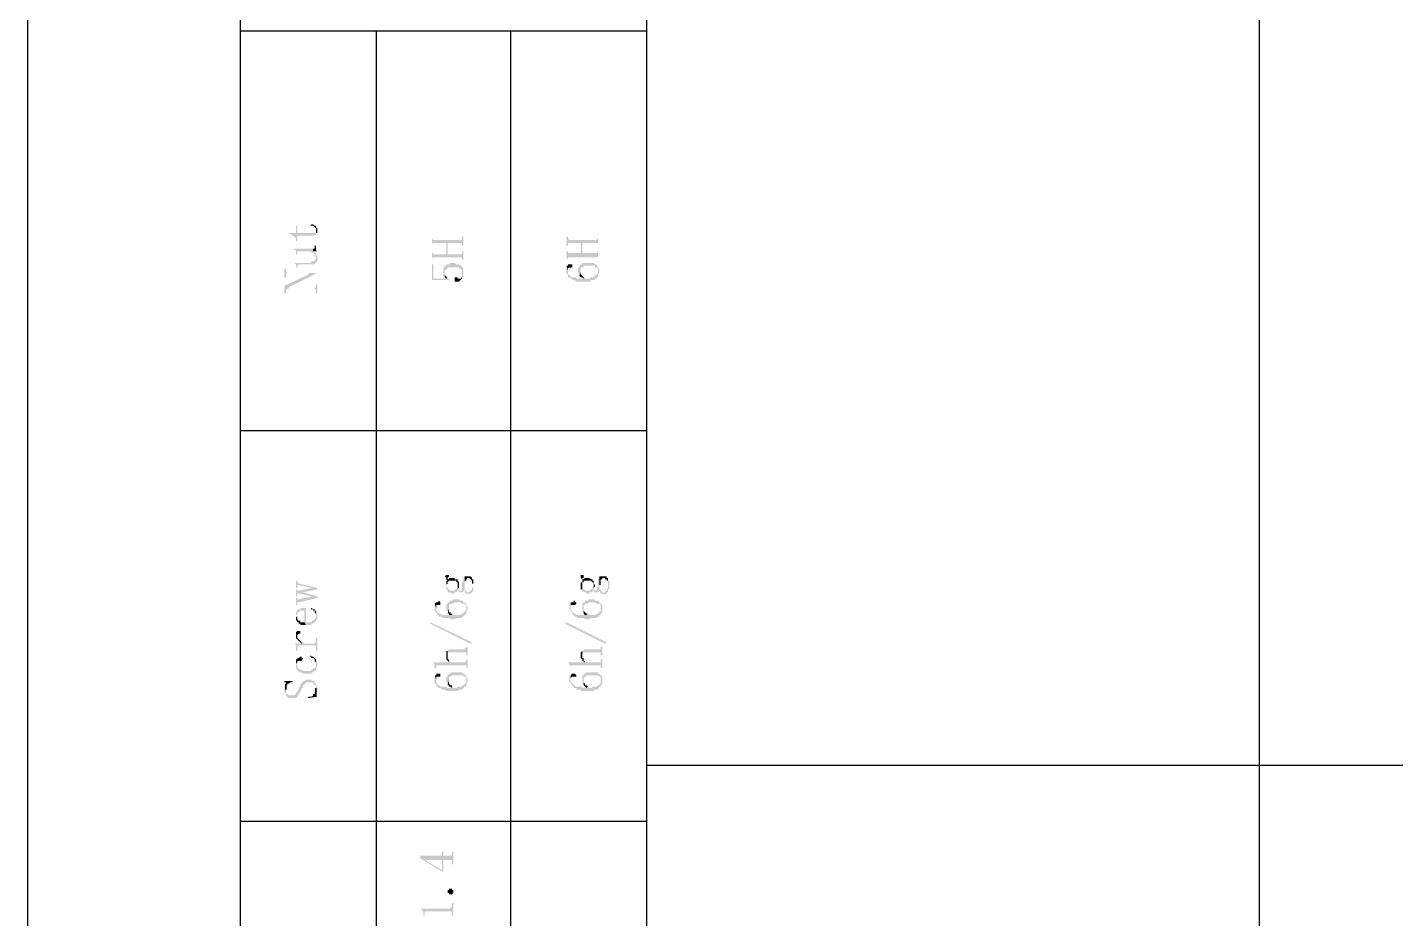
# Model space of a CAD drawing. Header units: inches. Extents: x 3613 to 8393, y -2205 to -794.
# Drawn here: x 7484.47 to 7527.61, y -1028.36 to -1000.27 of the extents above; entities that cross this region are included whole.
import ezdxf

# ---------------------------------------------------------------- set-up
doc = ezdxf.new("R2010")
doc.units = ezdxf.units.IN
doc.header["$MEASUREMENT"] = 0

msp = doc.modelspace()

# ---------------------------------------------------------------- hatches: boundary and pattern name
at = {"transparency": 33554559}
for points in [[(7492.71, -1006.742), (7492.71, -1006.787), (7492.8, -1006.787), (7492.8, -1006.832), (7492.845, -1006.832), (7492.89, -1006.877), (7492.89, -1006.877), (7492.935, -1006.922), (7492.935, -1007.012), (7492.981, -1007.012), (7492.981, -1006.832), (7493.522, -1006.832), (7493.567, -1006.787), (7493.567, -1006.651), (7493.567, -1006.696), (7493.567, -1006.696), (7493.522, -1006.742), (7492.981, -1006.742), (7492.981, -1006.516), (7492.935, -1006.516), (7492.935, -1006.742)], [(7493.387, -1006.516), (7493.477, -1006.516), (7493.522, -1006.561), (7493.522, -1006.561), (7493.567, -1006.606), (7493.567, -1006.787), (7493.567, -1006.742), (7493.612, -1006.742), (7493.612, -1006.651), (7493.612, -1006.606), (7493.567, -1006.561), (7493.567, -1006.516), (7493.522, -1006.516), (7493.477, -1006.471), (7493.432, -1006.471)], [(7492.89, -1007.238), (7492.89, -1007.283), (7492.935, -1007.283), (7492.935, -1007.328), (7492.935, -1007.419), (7492.981, -1007.419), (7492.981, -1007.373), (7492.981, -1007.328), (7493.432, -1007.328), (7493.432, -1007.373), (7493.477, -1007.373), (7493.522, -1007.419), (7493.522, -1007.464), (7493.522, -1007.464), (7493.567, -1007.509), (7493.567, -1007.554), (7493.567, -1007.373), (7493.522, -1007.373), (7493.477, -1007.328), (7493.477, -1007.238)], [(7493.477, -1007.238), (7493.477, -1007.328), (7493.612, -1007.328), (7493.567, -1007.283), (7493.567, -1007.238), (7493.567, -1007.148), (7493.522, -1007.148), (7493.522, -1007.193), (7493.522, -1007.238), (7493.522, -1007.238)], [(7497.223, -1006.877), (7497.223, -1007.148), (7497.223, -1007.103), (7497.223, -1007.103), (7497.268, -1007.058), (7497.674, -1007.058), (7497.674, -1007.419), (7497.719, -1007.058), (7498.171, -1007.058), (7498.171, -1007.103), (7498.171, -1007.148), (7498.216, -1007.148), (7498.216, -1006.877), (7498.171, -1006.877), (7498.171, -1006.922), (7498.171, -1006.967), (7497.268, -1006.967), (7497.223, -1006.922)], [(7497.223, -1007.328), (7497.223, -1007.599), (7497.223, -1007.554), (7497.223, -1007.554), (7497.268, -1007.509), (7498.171, -1007.509), (7498.171, -1007.599), (7498.216, -1007.599), (7498.216, -1007.328), (7498.171, -1007.328), (7498.171, -1007.373), (7498.171, -1007.419), (7497.719, -1007.419), (7497.719, -1007.058), (7497.674, -1007.419), (7497.268, -1007.419), (7497.268, -1007.373), (7497.223, -1007.373), (7497.223, -1007.328)], [(7501.465, -1006.877), (7501.465, -1007.148), (7501.511, -1007.148), (7501.511, -1007.058), (7501.917, -1007.058), (7501.917, -1007.373), (7501.962, -1007.058), (7502.458, -1007.058), (7502.458, -1007.148), (7502.458, -1006.877), (7502.458, -1006.922), (7502.413, -1006.922), (7502.413, -1006.967), (7501.556, -1006.967), (7501.511, -1006.922), (7501.511, -1006.877), (7501.511, -1006.877)], [(7501.465, -1007.328), (7501.465, -1007.554), (7501.511, -1007.554), (7501.511, -1007.509), (7502.458, -1007.509), (7502.458, -1007.554), (7502.458, -1007.328), (7502.458, -1007.328), (7502.413, -1007.373), (7501.962, -1007.373), (7501.962, -1007.058), (7501.917, -1007.373), (7501.511, -1007.373), (7501.511, -1007.328), (7501.511, -1007.328)], [(7492.89, -1007.689), (7492.89, -1007.689), (7492.935, -1007.734), (7492.935, -1007.78), (7492.935, -1007.825), (7492.981, -1007.825), (7492.981, -1007.78), (7492.981, -1007.78), (7493.026, -1007.734), (7493.522, -1007.734), (7493.567, -1007.689), (7493.567, -1007.689), (7493.612, -1007.644), (7493.612, -1007.554), (7493.612, -1007.464), (7493.567, -1007.464), (7493.567, -1007.419), (7493.567, -1007.373), (7493.567, -1007.554), (7493.567, -1007.554), (7493.522, -1007.599), (7493.522, -1007.644), (7493.432, -1007.644), (7493.387, -1007.689)], [(7497.584, -1007.96), (7497.584, -1008.005), (7497.584, -1008.096), (7497.584, -1008.096), (7497.629, -1008.141), (7497.629, -1007.96), (7497.629, -1007.915), (7497.674, -1007.915), (7497.674, -1007.87), (7497.719, -1007.87), (7497.719, -1007.825), (7498.08, -1007.825), (7498.08, -1007.87), (7498.126, -1007.87), (7498.171, -1007.915), (7498.171, -1007.96), (7498.171, -1008.141), (7498.216, -1008.141), (7498.216, -1008.05), (7498.216, -1007.96), (7498.216, -1007.87), (7498.216, -1007.87), (7498.171, -1007.825), (7498.171, -1007.78), (7498.126, -1007.78), (7498.08, -1007.734), (7497.99, -1007.734), (7497.945, -1007.689), (7497.81, -1007.689), (7497.765, -1007.734), (7497.674, -1007.734), (7497.674, -1007.78), (7497.629, -1007.78), (7497.629, -1007.825), (7497.584, -1007.825), (7497.584, -1007.915), (7497.584, -1007.915)], [(7501.826, -1007.96), (7501.826, -1008.005), (7501.826, -1008.005), (7501.872, -1008.05), (7501.872, -1008.096), (7501.872, -1008.096), (7501.917, -1007.96), (7501.917, -1007.915), (7501.917, -1007.825), (7502.007, -1007.825), (7502.007, -1007.78), (7502.368, -1007.78), (7502.368, -1007.825), (7502.413, -1007.825), (7502.458, -1007.87), (7502.458, -1007.915), (7502.458, -1008.096), (7502.458, -1008.05), (7502.503, -1008.005), (7502.503, -1007.96), (7502.503, -1007.87), (7502.458, -1007.87), (7502.458, -1007.825), (7502.458, -1007.825), (7502.413, -1007.78), (7502.413, -1007.734), (7502.368, -1007.734), (7502.323, -1007.689), (7501.962, -1007.689), (7501.962, -1007.734), (7501.917, -1007.734), (7501.872, -1007.78), (7501.872, -1007.825), (7501.826, -1007.87), (7501.826, -1007.915)], [(7492.574, -1007.87), (7492.574, -1008.141), (7492.619, -1008.141), (7492.619, -1008.05), (7492.619, -1008.05), (7492.665, -1008.005), (7493.342, -1008.005), (7493.342, -1008.05), (7493.612, -1008.005), (7492.665, -1008.005), (7492.619, -1007.96), (7492.619, -1007.87)], [(7492.574, -1008.411), (7492.574, -1008.637), (7492.619, -1008.637), (7492.619, -1008.547), (7492.619, -1008.547), (7492.665, -1008.502), (7492.71, -1008.457), (7493.612, -1008.005), (7493.342, -1008.05)], [(7497.223, -1007.734), (7497.223, -1008.231), (7497.765, -1008.231), (7497.765, -1008.186), (7497.719, -1008.186), (7497.719, -1008.141), (7497.674, -1008.186), (7497.268, -1008.186), (7497.268, -1007.734)], [(7497.629, -1008.141), (7497.629, -1008.141), (7497.674, -1008.186), (7497.674, -1008.186), (7497.719, -1008.141), (7497.674, -1008.141), (7497.674, -1008.096), (7497.629, -1008.096), (7497.629, -1008.005), (7497.629, -1008.005)], [(7497.945, -1008.231), (7497.945, -1008.276), (7498.08, -1008.276), (7498.126, -1008.231), (7498.126, -1008.231), (7498.171, -1008.186), (7498.171, -1008.005), (7498.171, -1008.05), (7498.171, -1008.141), (7498.171, -1008.141), (7498.126, -1008.186), (7498.035, -1008.186), (7498.035, -1008.141), (7497.945, -1008.141), (7497.945, -1008.186)], [(7501.465, -1007.78), (7501.511, -1007.915), (7501.511, -1007.87), (7501.511, -1007.87), (7501.556, -1007.825), (7501.556, -1007.825), (7501.601, -1007.87), (7501.601, -1007.825), (7501.646, -1007.825), (7501.646, -1007.78), (7501.646, -1007.734), (7501.511, -1007.734), (7501.511, -1007.78)], [(7501.465, -1007.915), (7501.465, -1008.005), (7501.465, -1008.05), (7501.511, -1008.05), (7501.511, -1008.141), (7501.556, -1008.141), (7501.601, -1008.186), (7501.646, -1008.186), (7501.646, -1008.231), (7501.736, -1008.231), (7501.781, -1008.276), (7502.233, -1008.276), (7502.233, -1008.231), (7502.368, -1008.231), (7502.368, -1008.186), (7502.413, -1008.186), (7502.413, -1008.141), (7502.458, -1008.141), (7502.458, -1007.96), (7502.458, -1008.005), (7502.458, -1008.005), (7502.413, -1008.05), (7502.413, -1008.05), (7502.368, -1008.096), (7502.323, -1008.096), (7502.323, -1008.141), (7502.233, -1008.141), (7502.187, -1008.186), (7502.052, -1008.186), (7502.052, -1008.141), (7502.007, -1008.141), (7502.007, -1008.186), (7501.781, -1008.186), (7501.781, -1008.141), (7501.601, -1008.141), (7501.601, -1008.096), (7501.556, -1008.096), (7501.556, -1008.05), (7501.511, -1008.05), (7501.511, -1007.96), (7501.511, -1007.915), (7501.465, -1007.78), (7501.465, -1007.87), (7501.465, -1007.87)], [(7501.872, -1008.096), (7501.917, -1008.141), (7501.962, -1008.141), (7502.007, -1008.186), (7502.007, -1008.141), (7502.007, -1008.141), (7501.962, -1008.096), (7501.962, -1008.096), (7501.917, -1008.05), (7501.917, -1007.96), (7501.917, -1007.96)], [(7492.665, -1008.502), (7493.522, -1008.502), (7493.567, -1008.547), (7493.567, -1008.637), (7493.612, -1008.637), (7493.612, -1008.366), (7493.567, -1008.366), (7493.567, -1008.457), (7493.522, -1008.457), (7493.522, -1008.502), (7492.71, -1008.502), (7492.71, -1008.457)], [(7497.629, -1017.573), (7497.629, -1017.573), (7497.674, -1017.618), (7497.674, -1017.664), (7497.719, -1017.709), (7497.719, -1017.618), (7497.719, -1017.618), (7497.765, -1017.573), (7497.765, -1017.528), (7497.674, -1017.528)], [(7497.674, -1017.98), (7497.719, -1018.025), (7497.719, -1018.07), (7497.81, -1018.07), (7497.855, -1018.115), (7497.9, -1018.115), (7497.945, -1018.07), (7497.99, -1018.07), (7498.035, -1018.025), (7498.08, -1018.025), (7498.08, -1018.07), (7498.216, -1018.07), (7498.216, -1018.025), (7498.261, -1018.025), (7498.261, -1018.07), (7498.261, -1018.07), (7498.306, -1018.115), (7498.351, -1018.115), (7498.396, -1018.16), (7498.396, -1018.115), (7498.442, -1018.115), (7498.487, -1018.07), (7498.487, -1018.07), (7498.532, -1018.025), (7498.532, -1017.98), (7498.532, -1017.844), (7498.532, -1017.799), (7498.532, -1017.709), (7498.532, -1017.664), (7498.532, -1017.844), (7498.532, -1017.889), (7498.487, -1017.934), (7498.487, -1017.98), (7498.487, -1017.98), (7498.442, -1018.025), (7498.442, -1018.025), (7498.396, -1018.07), (7498.306, -1018.07), (7498.306, -1018.025), (7498.261, -1018.025), (7498.261, -1017.98), (7498.261, -1017.573), (7498.216, -1017.618), (7498.216, -1017.709), (7498.216, -1017.754), (7498.171, -1017.754), (7498.171, -1017.844), (7498.171, -1017.889), (7498.171, -1017.98), (7498.171, -1018.025), (7498.08, -1018.025), (7498.08, -1017.98), (7498.035, -1017.98), (7498.035, -1017.844), (7498.035, -1017.889), (7498.035, -1017.934), (7498.035, -1017.934), (7497.99, -1017.98), (7497.945, -1017.98), (7497.945, -1018.025), (7497.81, -1018.025), (7497.765, -1017.98), (7497.719, -1017.98), (7497.719, -1017.934), (7497.719, -1017.934), (7497.674, -1017.889), (7497.674, -1017.844)], [(7497.674, -1017.844), (7497.674, -1017.889), (7497.674, -1017.98), (7497.674, -1017.844), (7497.674, -1017.844), (7497.719, -1017.799), (7497.719, -1017.754), (7497.719, -1017.754), (7497.765, -1017.709), (7497.99, -1017.709), (7497.99, -1017.754), (7498.035, -1017.754), (7498.035, -1017.844), (7498.035, -1017.98), (7498.08, -1017.934), (7498.08, -1017.844), (7498.08, -1017.754), (7498.08, -1017.754), (7498.035, -1017.709), (7498.035, -1017.664), (7497.945, -1017.664), (7497.945, -1017.618), (7497.765, -1017.618), (7497.765, -1017.664), (7497.719, -1017.664), (7497.719, -1017.618), (7497.719, -1017.709), (7497.674, -1017.709), (7497.674, -1017.754)], [(7498.261, -1017.573), (7498.261, -1017.98), (7498.261, -1017.934), (7498.261, -1017.844), (7498.261, -1017.799), (7498.261, -1017.709), (7498.306, -1017.709), (7498.306, -1017.664), (7498.306, -1017.664), (7498.351, -1017.618), (7498.396, -1017.618), (7498.442, -1017.664), (7498.442, -1017.664), (7498.487, -1017.709), (7498.487, -1017.799), (7498.532, -1017.799), (7498.532, -1017.844), (7498.532, -1017.664), (7498.487, -1017.664), (7498.487, -1017.618), (7498.487, -1017.618), (7498.442, -1017.573)], [(7501.917, -1017.573), (7501.917, -1017.618), (7501.917, -1017.618), (7501.962, -1017.664), (7501.962, -1017.709), (7501.962, -1017.618), (7502.007, -1017.618), (7502.007, -1017.573), (7502.007, -1017.528), (7501.917, -1017.528)], [(7501.917, -1017.844), (7501.917, -1017.889), (7501.917, -1017.98), (7501.962, -1017.98), (7501.962, -1017.844), (7501.962, -1017.754), (7502.007, -1017.754), (7502.007, -1017.709), (7502.233, -1017.709), (7502.278, -1017.754), (7502.278, -1017.754), (7502.323, -1017.799), (7502.323, -1017.844), (7502.323, -1017.98), (7502.323, -1017.934), (7502.323, -1017.934), (7502.368, -1017.889), (7502.368, -1017.844), (7502.368, -1017.844), (7502.323, -1017.799), (7502.323, -1017.754), (7502.323, -1017.709), (7502.278, -1017.709), (7502.278, -1017.664), (7502.233, -1017.664), (7502.187, -1017.618), (7502.052, -1017.618), (7502.007, -1017.664), (7501.962, -1017.664), (7501.962, -1017.618), (7501.962, -1017.709), (7501.962, -1017.754), (7501.917, -1017.754)], [(7501.962, -1017.98), (7501.962, -1018.025), (7501.962, -1018.025), (7502.007, -1018.07), (7502.097, -1018.07), (7502.097, -1018.115), (7502.187, -1018.115), (7502.187, -1018.07), (7502.278, -1018.07), (7502.278, -1018.025), (7502.323, -1018.025), (7502.323, -1018.07), (7502.458, -1018.07), (7502.503, -1018.025), (7502.503, -1018.07), (7502.549, -1018.07), (7502.549, -1018.115), (7502.639, -1018.115), (7502.639, -1018.16), (7502.684, -1018.115), (7502.729, -1018.115), (7502.729, -1018.07), (7502.774, -1018.07), (7502.774, -1018.025), (7502.774, -1017.98), (7502.819, -1017.98), (7502.819, -1017.844), (7502.819, -1017.799), (7502.819, -1017.709), (7502.774, -1017.709), (7502.774, -1017.664), (7502.774, -1017.844), (7502.774, -1017.934), (7502.774, -1017.934), (7502.729, -1017.98), (7502.729, -1018.025), (7502.684, -1018.025), (7502.684, -1018.07), (7502.594, -1018.07), (7502.549, -1018.025), (7502.549, -1017.98), (7502.503, -1017.98), (7502.503, -1017.573), (7502.503, -1017.618), (7502.503, -1017.618), (7502.458, -1017.664), (7502.458, -1017.709), (7502.458, -1017.754), (7502.458, -1017.844), (7502.458, -1017.889), (7502.458, -1017.889), (7502.413, -1017.934), (7502.413, -1017.98), (7502.413, -1018.025), (7502.368, -1018.025), (7502.323, -1017.98), (7502.323, -1017.844), (7502.323, -1017.889), (7502.323, -1017.889), (7502.278, -1017.934), (7502.278, -1017.98), (7502.233, -1017.98), (7502.187, -1018.025), (7502.052, -1018.025), (7502.052, -1017.98), (7502.007, -1017.98), (7501.962, -1017.934), (7501.962, -1017.844)], [(7502.503, -1017.573), (7502.503, -1017.98), (7502.503, -1017.934), (7502.503, -1017.844), (7502.549, -1017.844), (7502.549, -1017.799), (7502.549, -1017.709), (7502.549, -1017.664), (7502.594, -1017.664), (7502.594, -1017.618), (7502.684, -1017.618), (7502.684, -1017.664), (7502.729, -1017.664), (7502.729, -1017.709), (7502.774, -1017.709), (7502.774, -1017.799), (7502.774, -1017.844), (7502.774, -1017.664), (7502.774, -1017.618), (7502.729, -1017.618), (7502.729, -1017.573), (7502.549, -1017.573)], [(7492.935, -1017.709), (7492.935, -1017.934), (7492.981, -1017.934), (7492.981, -1017.889), (7492.981, -1017.844), (7493.026, -1017.844), (7493.432, -1017.934), (7493.432, -1017.934), (7493.612, -1017.98), (7493.612, -1017.934), (7493.026, -1017.799), (7493.026, -1017.799), (7492.981, -1017.754), (7492.981, -1017.709)], [(7492.935, -1017.98), (7492.935, -1018.205), (7492.981, -1018.205), (7492.981, -1018.16), (7492.981, -1018.115), (7493.071, -1018.115), (7493.161, -1018.07), (7493.612, -1017.98), (7493.432, -1017.934), (7493.026, -1018.025), (7492.981, -1018.025), (7492.981, -1017.98), (7492.981, -1017.98)], [(7493.071, -1018.115), (7493.432, -1018.205), (7493.432, -1018.205), (7493.612, -1018.25), (7493.612, -1018.205), (7493.161, -1018.07)], [(7492.935, -1018.25), (7492.935, -1018.476), (7492.981, -1018.476), (7492.981, -1018.431), (7492.981, -1018.386), (7493.071, -1018.386), (7493.612, -1018.25), (7493.432, -1018.205), (7493.026, -1018.295), (7492.981, -1018.295), (7492.981, -1018.25), (7492.981, -1018.25)], [(7497.313, -1018.431), (7497.358, -1018.566), (7497.358, -1018.521), (7497.358, -1018.476), (7497.494, -1018.476), (7497.494, -1018.431), (7497.494, -1018.386), (7497.494, -1018.386), (7497.449, -1018.341), (7497.449, -1018.341), (7497.403, -1018.386), (7497.358, -1018.386)], [(7497.313, -1018.521), (7497.313, -1018.611), (7497.313, -1018.656), (7497.313, -1018.656), (7497.358, -1018.702), (7497.358, -1018.747), (7497.403, -1018.747), (7497.403, -1018.792), (7497.449, -1018.792), (7497.449, -1018.837), (7497.539, -1018.837), (7497.539, -1018.882), (7497.765, -1018.882), (7497.81, -1018.927), (7497.945, -1018.927), (7497.99, -1018.882), (7498.171, -1018.882), (7498.171, -1018.837), (7498.216, -1018.837), (7498.261, -1018.792), (7498.261, -1018.792), (7498.306, -1018.747), (7498.306, -1018.566), (7498.306, -1018.611), (7498.306, -1018.656), (7498.261, -1018.656), (7498.261, -1018.702), (7498.216, -1018.702), (7498.216, -1018.747), (7498.126, -1018.747), (7498.126, -1018.792), (7497.9, -1018.792), (7497.855, -1018.747), (7497.855, -1018.792), (7497.539, -1018.792), (7497.494, -1018.747), (7497.449, -1018.747), (7497.403, -1018.702), (7497.403, -1018.702), (7497.358, -1018.656), (7497.358, -1018.566), (7497.358, -1018.566), (7497.313, -1018.431)], [(7497.674, -1018.566), (7497.674, -1018.656), (7497.719, -1018.656), (7497.719, -1018.702), (7497.719, -1018.747), (7497.765, -1018.566), (7497.765, -1018.476), (7497.765, -1018.476), (7497.81, -1018.431), (7497.9, -1018.431), (7497.945, -1018.386), (7498.126, -1018.386), (7498.171, -1018.431), (7498.261, -1018.431), (7498.261, -1018.476), (7498.306, -1018.476), (7498.306, -1018.566), (7498.306, -1018.747), (7498.306, -1018.656), (7498.351, -1018.656), (7498.351, -1018.566), (7498.351, -1018.521), (7498.351, -1018.521), (7498.306, -1018.476), (7498.306, -1018.431), (7498.261, -1018.431), (7498.261, -1018.386), (7498.216, -1018.386), (7498.216, -1018.341), (7498.126, -1018.341), (7498.08, -1018.295), (7497.9, -1018.295), (7497.855, -1018.341), (7497.81, -1018.341), (7497.765, -1018.386), (7497.719, -1018.386), (7497.719, -1018.431), (7497.719, -1018.431), (7497.674, -1018.476), (7497.674, -1018.521), (7497.674, -1018.521)], [(7501.556, -1018.521), (7501.556, -1018.611), (7501.556, -1018.611), (7501.601, -1018.656), (7501.601, -1018.702), (7501.646, -1018.702), (7501.646, -1018.747), (7501.646, -1018.747), (7501.691, -1018.792), (7501.691, -1018.792), (7501.736, -1018.837), (7501.781, -1018.837), (7501.826, -1018.882), (7502.007, -1018.882), (7502.052, -1018.927), (7502.187, -1018.927), (7502.233, -1018.882), (7502.413, -1018.882), (7502.458, -1018.837), (7502.503, -1018.837), (7502.503, -1018.792), (7502.549, -1018.792), (7502.549, -1018.747), (7502.549, -1018.566), (7502.549, -1018.611), (7502.549, -1018.656), (7502.549, -1018.656), (7502.503, -1018.702), (7502.503, -1018.702), (7502.458, -1018.747), (7502.413, -1018.747), (7502.368, -1018.792), (7502.142, -1018.792), (7502.142, -1018.747), (7502.097, -1018.792), (7501.781, -1018.792), (7501.781, -1018.747), (7501.691, -1018.747), (7501.691, -1018.702), (7501.646, -1018.702), (7501.646, -1018.656), (7501.601, -1018.656), (7501.601, -1018.566), (7501.601, -1018.431), (7501.601, -1018.431), (7501.556, -1018.476)], [(7501.601, -1018.431), (7501.601, -1018.566), (7501.601, -1018.521), (7501.601, -1018.476), (7501.736, -1018.476), (7501.781, -1018.431), (7501.781, -1018.386), (7501.736, -1018.386), (7501.736, -1018.341), (7501.691, -1018.341), (7501.691, -1018.386), (7501.601, -1018.386)], [(7501.962, -1018.566), (7501.962, -1018.656), (7501.962, -1018.702), (7502.007, -1018.702), (7502.007, -1018.747), (7502.007, -1018.566), (7502.007, -1018.476), (7502.052, -1018.476), (7502.052, -1018.431), (7502.142, -1018.431), (7502.187, -1018.386), (7502.368, -1018.386), (7502.413, -1018.431), (7502.503, -1018.431), (7502.549, -1018.476), (7502.549, -1018.566), (7502.549, -1018.747), (7502.594, -1018.702), (7502.594, -1018.656), (7502.594, -1018.566), (7502.594, -1018.521), (7502.594, -1018.476), (7502.594, -1018.476), (7502.549, -1018.431), (7502.549, -1018.431), (7502.503, -1018.386), (7502.503, -1018.386), (7502.458, -1018.341), (7502.368, -1018.341), (7502.368, -1018.295), (7502.142, -1018.295), (7502.142, -1018.341), (7502.052, -1018.341), (7502.052, -1018.386), (7502.007, -1018.386), (7501.962, -1018.431), (7501.962, -1018.521), (7501.962, -1018.521)], [(7492.935, -1018.702), (7492.935, -1018.837), (7492.935, -1018.792), (7492.981, -1018.792), (7492.981, -1018.747), (7492.981, -1018.702), (7493.026, -1018.702), (7493.071, -1018.656), (7493.206, -1018.656), (7493.206, -1019.018), (7493.251, -1019.108), (7493.432, -1019.108), (7493.432, -1019.063), (7493.477, -1019.063), (7493.522, -1019.018), (7493.522, -1019.018), (7493.567, -1018.972), (7493.567, -1018.927), (7493.612, -1018.927), (7493.612, -1018.837), (7493.612, -1018.792), (7493.612, -1018.747), (7493.567, -1018.702), (7493.567, -1018.656), (7493.567, -1018.792), (7493.567, -1018.882), (7493.522, -1018.882), (7493.522, -1018.927), (7493.522, -1018.927), (7493.477, -1018.972), (7493.432, -1018.972), (7493.432, -1019.018), (7493.251, -1019.018), (7493.251, -1018.566), (7493.071, -1018.566), (7493.071, -1018.611), (7492.981, -1018.611), (7492.981, -1018.656), (7492.981, -1018.656)], [(7492.935, -1018.837), (7492.935, -1018.927), (7492.935, -1018.972), (7492.981, -1018.972), (7492.981, -1019.018), (7493.026, -1019.018), (7493.026, -1019.063), (7493.071, -1019.063), (7493.071, -1019.108), (7493.251, -1019.108), (7493.206, -1019.018), (7493.071, -1019.018), (7493.071, -1018.972), (7493.026, -1018.972), (7492.981, -1018.927), (7492.981, -1018.837), (7492.935, -1018.837), (7492.935, -1018.702), (7492.935, -1018.747), (7492.935, -1018.792)], [(7493.387, -1018.611), (7493.477, -1018.611), (7493.477, -1018.656), (7493.522, -1018.656), (7493.522, -1018.702), (7493.522, -1018.702), (7493.567, -1018.747), (7493.567, -1018.792), (7493.567, -1018.656), (7493.522, -1018.656), (7493.522, -1018.611), (7493.477, -1018.611), (7493.432, -1018.566), (7493.432, -1018.566)], [(7497.719, -1018.747), (7497.765, -1018.747), (7497.765, -1018.792), (7497.855, -1018.792), (7497.855, -1018.747), (7497.81, -1018.747), (7497.81, -1018.702), (7497.765, -1018.702), (7497.765, -1018.611), (7497.765, -1018.566)], [(7502.007, -1018.747), (7502.007, -1018.747), (7502.052, -1018.792), (7502.097, -1018.792), (7502.142, -1018.747), (7502.097, -1018.747), (7502.052, -1018.702), (7502.052, -1018.702), (7502.007, -1018.656), (7502.007, -1018.611), (7502.007, -1018.566)], [(7492.935, -1019.424), (7492.935, -1019.469), (7492.935, -1019.514), (7492.981, -1019.559), (7492.981, -1019.424), (7492.981, -1019.424), (7493.026, -1019.379), (7493.071, -1019.379), (7493.071, -1019.333), (7493.071, -1019.288), (7492.981, -1019.288), (7492.935, -1019.333), (7492.935, -1019.379)], [(7498.487, -1019.649), (7498.442, -1019.695), (7497.178, -1019.063), (7497.178, -1019.018)], [(7502.729, -1019.649), (7502.684, -1019.695), (7501.42, -1019.063), (7501.465, -1019.018)], [(7492.89, -1019.695), (7492.89, -1019.695), (7492.935, -1019.74), (7492.935, -1019.785), (7492.935, -1019.875), (7492.935, -1019.92), (7492.981, -1019.92), (7492.981, -1019.785), (7492.981, -1019.785), (7493.026, -1019.74), (7493.522, -1019.74), (7493.567, -1019.785), (7493.567, -1019.92), (7493.612, -1019.92), (7493.612, -1019.514), (7493.567, -1019.514), (7493.567, -1019.649), (7493.522, -1019.649), (7493.522, -1019.695), (7493.206, -1019.695), (7493.161, -1019.649), (7493.116, -1019.649), (7493.116, -1019.695)], [(7492.981, -1019.559), (7492.981, -1019.559), (7493.026, -1019.604), (7493.026, -1019.604), (7493.071, -1019.649), (7493.071, -1019.649), (7493.116, -1019.695), (7493.116, -1019.649), (7493.116, -1019.649), (7493.071, -1019.604), (7493.071, -1019.604), (7493.026, -1019.559), (7493.026, -1019.559), (7492.981, -1019.514), (7492.981, -1019.469), (7492.981, -1019.424)], [(7497.719, -1019.92), (7497.719, -1020.056), (7497.719, -1020.01), (7497.719, -1019.965), (7498.306, -1019.965), (7498.306, -1020.056), (7498.351, -1020.056), (7498.351, -1019.785), (7498.306, -1019.785), (7498.306, -1019.83), (7498.261, -1019.83), (7498.261, -1019.875), (7497.765, -1019.875)], [(7501.962, -1019.92), (7501.962, -1020.056), (7501.962, -1020.01), (7501.962, -1020.01), (7502.007, -1019.965), (7502.549, -1019.965), (7502.549, -1020.056), (7502.594, -1020.056), (7502.594, -1019.785), (7502.549, -1019.785), (7502.549, -1019.83), (7502.549, -1019.875), (7502.007, -1019.875), (7502.007, -1019.92)], [(7492.935, -1020.326), (7492.935, -1020.417), (7492.935, -1020.462), (7492.935, -1020.326), (7492.935, -1020.326), (7492.981, -1020.281), (7492.981, -1020.236), (7493.116, -1020.236), (7493.116, -1020.191), (7493.161, -1020.191), (7493.161, -1020.146), (7493.116, -1020.146), (7493.116, -1020.101), (7493.071, -1020.101), (7493.026, -1020.146), (7492.981, -1020.146), (7492.981, -1020.191), (7492.935, -1020.191), (7492.935, -1020.281), (7492.935, -1020.281)], [(7492.935, -1020.462), (7492.981, -1020.507), (7492.981, -1020.552), (7493.026, -1020.552), (7493.026, -1020.597), (7493.116, -1020.597), (7493.161, -1020.642), (7493.432, -1020.642), (7493.432, -1020.597), (7493.477, -1020.597), (7493.522, -1020.552), (7493.567, -1020.552), (7493.567, -1020.507), (7493.567, -1020.462), (7493.612, -1020.417), (7493.612, -1020.326), (7493.612, -1020.236), (7493.567, -1020.236), (7493.567, -1020.191), (7493.567, -1020.326), (7493.567, -1020.372), (7493.567, -1020.417), (7493.522, -1020.462), (7493.477, -1020.462), (7493.477, -1020.507), (7493.432, -1020.507), (7493.387, -1020.552), (7493.161, -1020.552), (7493.116, -1020.507), (7493.026, -1020.507), (7493.026, -1020.462), (7492.981, -1020.462), (7492.981, -1020.417), (7492.981, -1020.372), (7492.935, -1020.326)], [(7493.387, -1020.101), (7493.387, -1020.101), (7493.432, -1020.146), (7493.477, -1020.146), (7493.522, -1020.191), (7493.522, -1020.236), (7493.567, -1020.281), (7493.567, -1020.326), (7493.567, -1020.191), (7493.522, -1020.146), (7493.522, -1020.146), (7493.477, -1020.101), (7493.432, -1020.101), (7493.387, -1020.056)], [(7497.268, -1020.281), (7497.268, -1020.326), (7497.313, -1020.326), (7497.313, -1020.372), (7497.313, -1020.462), (7497.358, -1020.462), (7497.358, -1020.417), (7497.358, -1020.372), (7498.306, -1020.372), (7498.306, -1020.462), (7498.351, -1020.462), (7498.351, -1020.191), (7498.306, -1020.191), (7498.306, -1020.236), (7498.306, -1020.236), (7498.261, -1020.281), (7497.81, -1020.281), (7497.765, -1020.236), (7497.765, -1020.281)], [(7497.674, -1020.056), (7497.674, -1020.101), (7497.674, -1020.191), (7497.674, -1020.191), (7497.719, -1020.236), (7497.719, -1020.236), (7497.765, -1020.281), (7497.765, -1020.236), (7497.765, -1020.191), (7497.719, -1020.191), (7497.719, -1020.146), (7497.719, -1019.92), (7497.674, -1019.92), (7497.674, -1019.965), (7497.674, -1020.01)], [(7501.511, -1020.281), (7501.511, -1020.281), (7501.556, -1020.326), (7501.556, -1020.372), (7501.601, -1020.372), (7501.601, -1020.462), (7501.601, -1020.417), (7501.601, -1020.417), (7501.646, -1020.372), (7502.549, -1020.372), (7502.549, -1020.462), (7502.594, -1020.462), (7502.594, -1020.191), (7502.549, -1020.191), (7502.549, -1020.236), (7502.549, -1020.281), (7502.052, -1020.281), (7502.052, -1020.236), (7502.052, -1020.281)], [(7501.917, -1020.056), (7501.917, -1020.101), (7501.917, -1020.146), (7501.962, -1020.191), (7501.962, -1020.236), (7502.007, -1020.236), (7502.007, -1020.281), (7502.052, -1020.281), (7502.052, -1020.236), (7502.007, -1020.236), (7502.007, -1020.191), (7502.007, -1020.146), (7501.962, -1020.146), (7501.962, -1019.92), (7501.962, -1019.92), (7501.917, -1019.965), (7501.917, -1020.01)], [(7497.313, -1020.687), (7497.358, -1020.823), (7497.358, -1020.778), (7497.358, -1020.733), (7497.494, -1020.733), (7497.494, -1020.687), (7497.494, -1020.642), (7497.358, -1020.642), (7497.358, -1020.687)], [(7497.674, -1020.823), (7497.674, -1020.913), (7497.674, -1020.913), (7497.719, -1020.958), (7497.719, -1021.003), (7497.719, -1021.003), (7497.765, -1020.823), (7497.765, -1020.778), (7497.765, -1020.733), (7497.81, -1020.733), (7497.855, -1020.687), (7498.216, -1020.687), (7498.216, -1020.733), (7498.261, -1020.733), (7498.306, -1020.778), (7498.306, -1021.003), (7498.306, -1020.958), (7498.306, -1020.958), (7498.351, -1020.913), (7498.351, -1020.823), (7498.351, -1020.778), (7498.306, -1020.778), (7498.306, -1020.687), (7498.261, -1020.687), (7498.261, -1020.642), (7498.216, -1020.642), (7498.171, -1020.597), (7497.81, -1020.597), (7497.81, -1020.642), (7497.765, -1020.642), (7497.719, -1020.687), (7497.719, -1020.733), (7497.674, -1020.733)], [(7501.601, -1020.687), (7501.601, -1020.823), (7501.601, -1020.778), (7501.601, -1020.778), (7501.646, -1020.733), (7501.781, -1020.733), (7501.781, -1020.687), (7501.781, -1020.687), (7501.736, -1020.642), (7501.646, -1020.642)], [(7501.962, -1020.823), (7501.962, -1020.913), (7501.962, -1020.958), (7501.962, -1020.958), (7502.007, -1021.003), (7502.007, -1020.823), (7502.007, -1020.778), (7502.007, -1020.778), (7502.052, -1020.733), (7502.097, -1020.733), (7502.097, -1020.687), (7502.458, -1020.687), (7502.503, -1020.733), (7502.549, -1020.733), (7502.549, -1020.778), (7502.549, -1021.003), (7502.594, -1020.958), (7502.594, -1020.913), (7502.594, -1020.823), (7502.594, -1020.778), (7502.594, -1020.733), (7502.549, -1020.687), (7502.549, -1020.687), (7502.503, -1020.642), (7502.458, -1020.642), (7502.458, -1020.597), (7502.097, -1020.597), (7502.052, -1020.642), (7502.007, -1020.642), (7502.007, -1020.687), (7501.962, -1020.687), (7501.962, -1020.733)], [(7492.574, -1021.139), (7492.574, -1021.229), (7492.574, -1021.229), (7492.619, -1021.274), (7492.619, -1021.319), (7492.619, -1021.319), (7492.665, -1021.364), (7492.665, -1021.364), (7492.71, -1021.41), (7492.935, -1021.41), (7492.981, -1021.364), (7492.981, -1021.319), (7493.026, -1021.319), (7493.026, -1021.274), (7493.026, -1021.274), (7493.071, -1021.229), (7493.071, -1021.184), (7493.116, -1021.139), (7493.116, -1021.094), (7493.161, -1021.094), (7493.161, -1021.003), (7493.206, -1021.003), (7493.206, -1020.958), (7493.251, -1020.958), (7493.251, -1020.913), (7493.477, -1020.913), (7493.477, -1020.958), (7493.522, -1020.958), (7493.522, -1021.003), (7493.567, -1021.003), (7493.567, -1021.094), (7493.567, -1021.274), (7493.567, -1021.229), (7493.612, -1021.184), (7493.612, -1021.094), (7493.612, -1021.003), (7493.567, -1021.003), (7493.567, -1020.958), (7493.567, -1020.958), (7493.522, -1020.913), (7493.522, -1020.868), (7493.432, -1020.868), (7493.432, -1020.823), (7493.251, -1020.823), (7493.206, -1020.868), (7493.161, -1020.868), (7493.161, -1020.913), (7493.116, -1020.913), (7493.116, -1020.958), (7493.071, -1020.958), (7493.071, -1021.048), (7493.026, -1021.048), (7493.026, -1021.139), (7492.981, -1021.184), (7492.981, -1021.229), (7492.935, -1021.229), (7492.935, -1021.274), (7492.935, -1021.274), (7492.89, -1021.319), (7492.71, -1021.319), (7492.665, -1021.274), (7492.619, -1021.274), (7492.619, -1021.184), (7492.619, -1021.003), (7492.574, -1021.003), (7492.574, -1021.094), (7492.574, -1021.094)], [(7492.574, -1020.868), (7492.574, -1020.913), (7492.619, -1020.913), (7492.619, -1021.094), (7492.619, -1021.003), (7492.665, -1021.003), (7492.665, -1020.958), (7492.71, -1020.958), (7492.755, -1020.913), (7492.8, -1020.913), (7492.845, -1020.868), (7492.8, -1020.868)], [(7497.313, -1020.823), (7497.313, -1020.913), (7497.313, -1020.958), (7497.358, -1020.958), (7497.358, -1021.003), (7497.358, -1021.003), (7497.403, -1021.048), (7497.403, -1021.048), (7497.449, -1021.094), (7497.494, -1021.094), (7497.539, -1021.139), (7497.629, -1021.139), (7497.674, -1021.184), (7498.035, -1021.184), (7498.08, -1021.139), (7498.171, -1021.139), (7498.216, -1021.094), (7498.216, -1021.094), (7498.261, -1021.048), (7498.306, -1021.048), (7498.306, -1020.868), (7498.306, -1020.913), (7498.306, -1020.913), (7498.261, -1020.958), (7498.261, -1020.958), (7498.216, -1021.003), (7498.171, -1021.003), (7498.171, -1021.048), (7498.035, -1021.048), (7497.99, -1021.094), (7497.9, -1021.094), (7497.9, -1021.048), (7497.855, -1021.048), (7497.855, -1021.094), (7497.719, -1021.094), (7497.674, -1021.048), (7497.494, -1021.048), (7497.449, -1021.003), (7497.403, -1021.003), (7497.403, -1020.958), (7497.358, -1020.913), (7497.358, -1020.868), (7497.358, -1020.823), (7497.313, -1020.687), (7497.313, -1020.733), (7497.313, -1020.778)], [(7497.719, -1021.003), (7497.765, -1021.003), (7497.765, -1021.048), (7497.81, -1021.048), (7497.855, -1021.094), (7497.855, -1021.003), (7497.81, -1021.003), (7497.765, -1020.958), (7497.765, -1020.913), (7497.765, -1020.823)], [(7501.556, -1020.823), (7501.556, -1020.913), (7501.601, -1020.913), (7501.601, -1020.958), (7501.601, -1020.958), (7501.646, -1021.003), (7501.646, -1021.048), (7501.691, -1021.048), (7501.691, -1021.094), (7501.781, -1021.094), (7501.781, -1021.139), (7501.917, -1021.139), (7501.917, -1021.184), (7502.323, -1021.184), (7502.323, -1021.139), (7502.458, -1021.139), (7502.458, -1021.094), (7502.503, -1021.094), (7502.503, -1021.048), (7502.549, -1021.048), (7502.549, -1020.868), (7502.549, -1020.913), (7502.549, -1020.958), (7502.503, -1020.958), (7502.503, -1021.003), (7502.458, -1021.003), (7502.413, -1021.048), (7502.278, -1021.048), (7502.278, -1021.094), (7502.187, -1021.094), (7502.142, -1021.048), (7502.142, -1021.048), (7502.097, -1021.094), (7501.962, -1021.094), (7501.962, -1021.048), (7501.736, -1021.048), (7501.736, -1021.003), (7501.691, -1021.003), (7501.646, -1020.958), (7501.646, -1020.913), (7501.601, -1020.913), (7501.601, -1020.868), (7501.601, -1020.687), (7501.601, -1020.733), (7501.556, -1020.733), (7501.556, -1020.778)], [(7502.007, -1021.003), (7502.007, -1021.003), (7502.052, -1021.048), (7502.052, -1021.048), (7502.097, -1021.094), (7502.142, -1021.048), (7502.097, -1021.003), (7502.052, -1021.003), (7502.052, -1020.958), (7502.052, -1020.958), (7502.007, -1020.913), (7502.007, -1020.823)], [(7493.296, -1021.41), (7493.296, -1021.41), (7493.612, -1021.364), (7493.612, -1021.364), (7493.567, -1021.319), (7493.567, -1021.184), (7493.567, -1021.229), (7493.522, -1021.229), (7493.522, -1021.274), (7493.477, -1021.274), (7493.477, -1021.319), (7493.477, -1021.319), (7493.432, -1021.364), (7493.342, -1021.364)], [(7496.862, -1026.374), (7496.862, -1026.464), (7497.539, -1026.871), (7497.584, -1026.871), (7497.584, -1026.509), (7497.855, -1026.509), (7497.855, -1026.645), (7497.9, -1026.645), (7497.9, -1026.239), (7497.855, -1026.239), (7497.855, -1026.329), (7497.855, -1026.374), (7497.584, -1026.374), (7497.584, -1026.239), (7497.539, -1026.239), (7497.539, -1026.825), (7496.997, -1026.509), (7496.997, -1026.509)], [(7496.862, -1026.374), (7496.997, -1026.509), (7497.539, -1026.509), (7497.539, -1026.825), (7497.539, -1026.374)], [(7497.9, -1027.502), (7497.9, -1027.548), (7497.9, -1027.548), (7497.855, -1027.593), (7497.765, -1027.593), (7497.765, -1027.548), (7497.719, -1027.548), (7497.719, -1027.502), (7497.719, -1027.457), (7497.765, -1027.457), (7497.765, -1027.412), (7497.855, -1027.412), (7497.855, -1027.457), (7497.9, -1027.457), (7497.9, -1027.502)], [(7496.862, -1028.044), (7496.862, -1028.044), (7496.907, -1028.089), (7496.907, -1028.089), (7496.952, -1028.134), (7496.952, -1028.179), (7496.952, -1028.27), (7496.997, -1028.27), (7496.997, -1028.134), (7497.855, -1028.134), (7497.855, -1028.179), (7497.855, -1028.27), (7497.9, -1028.27), (7497.9, -1027.863), (7497.855, -1027.863), (7497.855, -1027.954), (7497.855, -1027.999), (7497.81, -1027.999), (7497.765, -1028.044)]]:
    msp.add_hatch(color=256, dxfattribs=at).paths.add_polyline_path(points)

# ---------------------------------------------------------------- linework, layer by layer
for p, q in [((7491.175, -894.646), (7491.175, -1181.386)), ((7523.304, -894.646), (7523.304, -1150.606)), ((7503.993, -1023.522), (7900.431, -1023.522))]:
    msp.add_line(p, q)
for points in [[(7904.469, -1185.646), (7904.469, -888.646), (7484.469, -888.646), (7484.469, -1185.646)], [(7492.619, -1021.003), (7492.619, -1021.139), (7492.619, -1021.094), (7492.619, -1020.958), (7492.619, -1020.958)], [(7493.567, -1021.184), (7493.567, -1021.319), (7493.567, -1021.274), (7493.567, -1021.094), (7493.567, -1021.139)]]:
    msp.add_lwpolyline(points, close=True)
for points in [[(7503.993, -894.646), (7503.993, -1181.386)], [(7491.175, -1000.378), (7503.993, -1000.378)], [(7495.463, -1000.378), (7495.463, -1038.063)], [(7499.705, -1000.378), (7499.705, -1038.063)], [(7491.175, -1012.97), (7503.993, -1012.97)], [(7491.175, -1025.291), (7503.993, -1025.291)]]:
    msp.add_lwpolyline(points)

doc.saveas('drawing.dxf')
